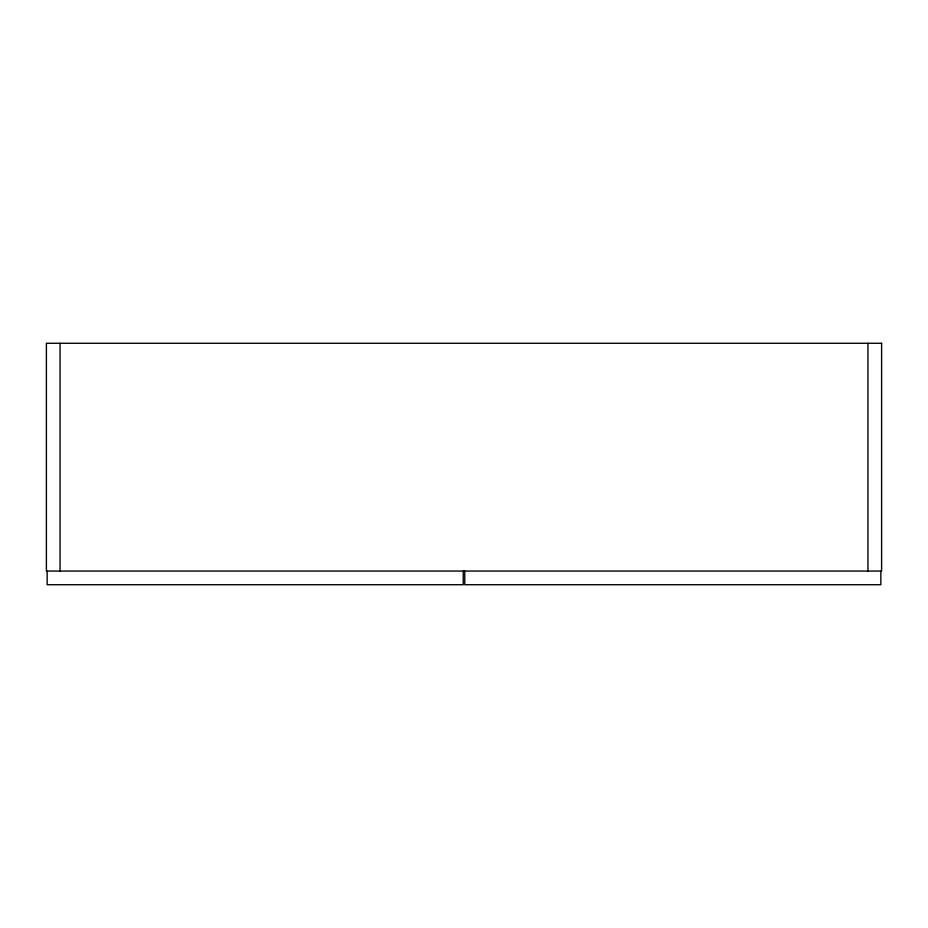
<?xml version="1.0" encoding="UTF-8"?>
<svg xmlns="http://www.w3.org/2000/svg" width="928" height="928" viewBox="0 0 928 928"><rect width="100%" height="100%" fill="white"/><g stroke="black" fill="none" stroke-linecap="round" stroke-linejoin="round"><path stroke-width="1.39" d="M880.846 571.056L880.846 584.721L464.754 584.721L464.754 571.056M867.935 343.279L867.935 571.056M463.246 571.056L463.246 584.721L47.154 584.721L47.154 571.056M60.065 343.279L60.065 571.056M881.6 343.279L46.4 343.279L46.4 571.056L881.6 571.056L881.6 343.279"/></g></svg>
